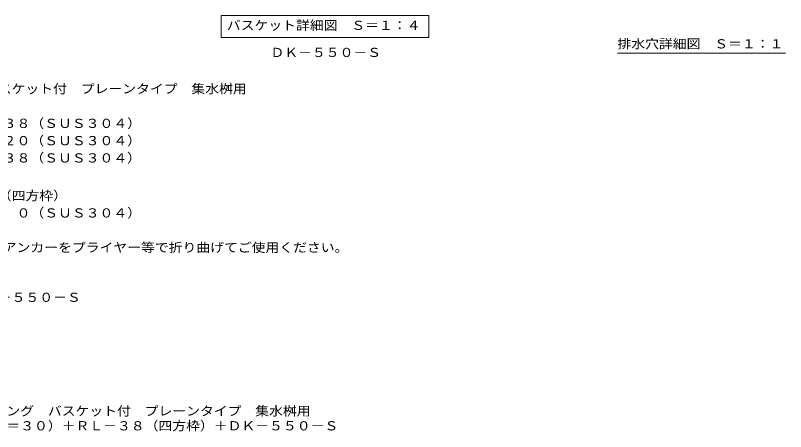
# Model space of a CAD drawing. Units: millimetres at full size, sheet at 1:4; details may follow other scales. Extents: x -928 to 1022, y -779 to 757.
# Drawn here: x 42 to 1022, y -779 to -250 of the extents above; entities that cross this region are included whole.
import ezdxf
from ezdxf.enums import TextEntityAlignment as Align

# ---------------------------------------------------------------- set-up
doc = ezdxf.new("R2010")
doc.units = ezdxf.units.MM
doc.header["$LTSCALE"] = 4
for name, color, linetype, lineweight in [('A-1_躯体', 3, 'Continuous', 9), ('A-5_文字', 7, 'Continuous', 9), ('D-4_その他', 2, 'Continuous', 9), ('D-5_文字', 7, 'Continuous', 9), ('F-7_F-7ﾚｲﾔ', 2, 'Continuous', 9)]:
    doc.layers.add(name, color=color, linetype=linetype, lineweight=lineweight)
doc.layers.add('F-5_F-5ﾚｲﾔ', color=2, linetype='Continuous')
doc.styles.add('ＭＳ ゴシック', font='')
doc.styles.get('ＭＳ ゴシック').set_extended_font_data('MS Gothic')

msp = doc.modelspace()

# ---------------------------------------------------------------- linework, layer by layer
at = {"layer": 'A-5_文字'}
for p, q in [((303.692, -249.53), (568.092, -249.53)), ((303.692, -249.53), (303.692, -277.53)), ((568.092, -249.53), (568.092, -277.53)), ((303.692, -277.53), (568.092, -277.53))]:
    msp.add_line(p, q, dxfattribs=at)
at = {"layer": 'F-7_F-7ﾚｲﾔ', "color": 7}
msp.add_line((808.045, -297.53), (1022.045, -297.53), dxfattribs=at)

# ---------------------------------------------------------------- texts
at = {"layer": 'A-1_躯体', "color": 2, "style": 'ＭＳ ゴシック', "width": 1.1}
msp.add_text('ＤＫ－５５０－Ｓ', height=11.73, dxfattribs=at).set_placement((366.36, -306.04), align=Align.BOTTOM_LEFT)
at = {"layer": 'A-5_文字', "color": 2, "style": 'ＭＳ ゴシック', "width": 1.1}
msp.add_text('バスケット詳細図\u3000Ｓ＝１：４', height=11.73, dxfattribs=at).set_placement((310.892, -271.53), align=Align.BOTTOM_LEFT)
at = {"layer": 'D-4_その他', "style": 'ＭＳ ゴシック', "width": 1.1}
for s, p in [('施工場所の状況に合わせて、アンカーをプライヤー等で折り曲げてご使用ください。', (-203.145, -554.304)), ('ステンレス製バスケット\u3000ＤＫ－５５０－Ｓ', (-227.029, -617.689))]:
    msp.add_text(s, height=11.73, dxfattribs=at).set_placement(p, align=Align.BOTTOM_LEFT)
at = {"layer": 'D-5_文字', "color": 2, "style": 'ＭＳ ゴシック', "width": 1.1}
for s, p in [('ステンレス製グレーチング\u3000バスケット付\u3000プレーンタイプ\u3000集水桝用', (-227.029, -352.304)), ('材質：メインバー\u3000ＦＢ４×３８（ＳＵＳ３０４）', (-203.144, -396.304)), ('\u3000\u3000\u3000クロスバー\u3000ＦＢ３×２０（ＳＵＳ３０４）', (-203.144, -418.304)), ('\u3000\u3000\u3000サイドバー\u3000ＦＢ４×３８（ＳＵＳ３０４）', (-203.144, -440.304)), ('ステンレス製受枠\u3000ＲＬ－３８（四方枠）', (-227.029, -488.304)), ('材質：ステンレス鋼板ｔ＝３．０（ＳＵＳ３０４）', (-203.145, -510.304))]:
    msp.add_text(s, height=11.73, dxfattribs=at).set_placement(p, align=Align.BOTTOM_LEFT)
at = {"layer": 'F-5_F-5ﾚｲﾔ', "style": 'ＭＳ ゴシック', "width": 1.1}
for s, p in [('ステンレス製グレーチング\u3000バスケット付\u3000プレーンタイプ\u3000集水桝用', (-145.731, -762.372)), ('ＳＭＷ\u3000６６３８（Ｐ＝３０）＋ＲＬ－３８（四方枠）＋ＤＫ－５５０－Ｓ', (-145.731, -781.233))]:
    msp.add_text(s, height=11.73, dxfattribs=at).set_placement(p, align=Align.BOTTOM_LEFT)
at = {"layer": 'F-7_F-7ﾚｲﾔ', "style": 'ＭＳ ゴシック', "width": 1.1}
msp.add_text('排水穴詳細図\u3000Ｓ＝１：１', height=11.73, dxfattribs=at).set_placement((808.045, -295.072), align=Align.BOTTOM_LEFT)

doc.saveas('drawing.dxf')
